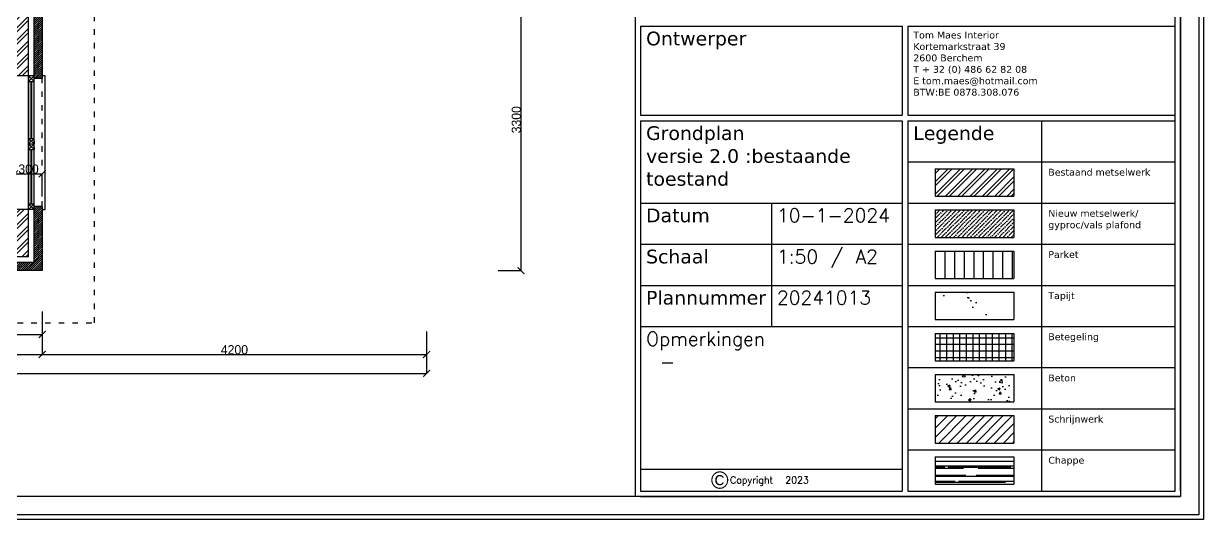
# Model space of a CAD drawing. Header units: millimetres. Extents: x -153917 to -31303, y -39726 to 31262.
# Drawn here: x -102134 to -89242, y 10551 to 15974 of the extents above; entities that cross this region are included whole.
import ezdxf

# ---------------------------------------------------------------- set-up
doc = ezdxf.new("R2010")
doc.units = ezdxf.units.MM
doc.header["$LTSCALE"] = 5
doc.linetypes.add('ACAD_ISO03W100', pattern=[30, 12, -18])
for name, color, linetype in [('Bemating', 1, 'Continuous'), ('invulling muren', 252, 'Continuous'), ('KADER', 7, 'Continuous'), ('Meubel', 8, 'Continuous'), ('muren', 7, 'Continuous'), ('ramen', 8, 'Continuous'), ('Tekst', 7, 'Continuous')]:
    doc.layers.add(name, color=color, linetype=linetype)
doc.layers.add('parket', color=7, linetype='Continuous', true_color=0xe6d6b7)
doc.layers.add('verre', color=4, linetype='Continuous', lineweight=0)
doc.styles.add('Arial', font='txt.shx')
doc.styles.add('Geneva', font='')
doc.styles.get('Geneva').set_extended_font_data('Geneva')
doc.dimstyles.new('ISO-25', dxfattribs={"dimtxt": 100, "dimasz": 25, "dimexe": 1.25, "dimexo": 0.625, "dimtad": 1, "dimtxsty": 'Standard', "dimblk": 'ARCHTICK', "dimcen": 2.5, "dimse1": 1, "dimse2": 1, "dimadec": 0, "dimazin": 0, "dimtfac": 1, "dimtmove": 0, "dimatfit": 3, "dimfxl": 1, "dimarcsym": 0})

# ---------------------------------------------------------------- blocks, each defined once
blk = doc.blocks.new('_ArchTick')
at = {"color": 0, "linetype": 'ByBlock', "const_width": 0.15}
blk.add_lwpolyline([(-0.5, -0.5), (0.5, 0.5)], dxfattribs=at)
blk = doc.blocks.new('*D248')
at = {"layer": 'Bemating', "color": 0, "lineweight": -2, "transparency": 16777216}
for p, q in [((-114930, 12398), (-114930, 12147)), ((-97730, 12398), (-97730, 12147)), ((-114930, 12148), (-97730, 12148))]:
    blk.add_line(p, q, dxfattribs=at)
at = {"layer": 'Defpoints', "color": 0, "transparency": 16777216}
for p in [(-114930, 23638), (-97730, 20358), (-97730, 12148)]:
    blk.add_point(p, dxfattribs=at)
at = {"layer": 'Bemating', "color": 0, "lineweight": -2, "transparency": 16777216, "xscale": 75, "yscale": 75, "zscale": 75, "rotation": 180}
blk.add_blockref('_ArchTick', (-114930, 12148), dxfattribs=at)
at = {"layer": 'Bemating', "color": 0, "lineweight": -2, "transparency": 16777216, "xscale": 75, "yscale": 75, "zscale": 75}
blk.add_blockref('_ArchTick', (-97730, 12148), dxfattribs=at)
at = {"layer": 'Bemating', "color": 0, "transparency": 16777216, "insert": (-106330, 12199), "char_height": 100, "attachment_point": 5, "style": 'Geneva'}
blk.add_mtext('17200', dxfattribs=at)
blk = doc.blocks.new('*D250')
at = {"layer": 'Bemating', "color": 0, "lineweight": -2, "transparency": 16777216}
for p, q in [((-108830, 12605), (-108830, 12354)), ((-101930, 12605), (-101930, 12354)), ((-108830, 12355), (-101930, 12355))]:
    blk.add_line(p, q, dxfattribs=at)
at = {"layer": 'Defpoints', "color": 0, "transparency": 16777216}
for p in [(-108830, 16072), (-101930, 13272), (-101930, 12355)]:
    blk.add_point(p, dxfattribs=at)
at = {"layer": 'Bemating', "color": 0, "lineweight": -2, "transparency": 16777216, "xscale": 75, "yscale": 75, "zscale": 75, "rotation": 180}
blk.add_blockref('_ArchTick', (-108830, 12355), dxfattribs=at)
at = {"layer": 'Bemating', "color": 0, "lineweight": -2, "transparency": 16777216, "xscale": 75, "yscale": 75, "zscale": 75}
blk.add_blockref('_ArchTick', (-101930, 12355), dxfattribs=at)
at = {"layer": 'Bemating', "color": 0, "transparency": 16777216, "insert": (-105380, 12406), "char_height": 100, "attachment_point": 5, "style": 'Geneva'}
blk.add_mtext('6900', dxfattribs=at)
blk = doc.blocks.new('*D251')
at = {"layer": 'Bemating', "color": 0, "lineweight": -2, "transparency": 16777216}
for p, q in [((-101930, 12605), (-101930, 12354)), ((-97730, 12605), (-97730, 12354)), ((-101930, 12355), (-97730, 12355))]:
    blk.add_line(p, q, dxfattribs=at)
at = {"layer": 'Defpoints', "color": 0, "transparency": 16777216}
for p in [(-97730, 17534), (-101930, 13272), (-97730, 12355)]:
    blk.add_point(p, dxfattribs=at)
at = {"layer": 'Bemating', "color": 0, "lineweight": -2, "transparency": 16777216, "xscale": 75, "yscale": 75, "zscale": 75, "rotation": 180}
blk.add_blockref('_ArchTick', (-101930, 12355), dxfattribs=at)
at = {"layer": 'Bemating', "color": 0, "lineweight": -2, "transparency": 16777216, "xscale": 75, "yscale": 75, "zscale": 75}
blk.add_blockref('_ArchTick', (-97730, 12355), dxfattribs=at)
at = {"layer": 'Bemating', "color": 0, "transparency": 16777216, "insert": (-99830, 12406), "char_height": 100, "attachment_point": 5, "style": 'Geneva'}
blk.add_mtext('4200', dxfattribs=at)
blk = doc.blocks.new('*D243')
at = {"layer": 'Bemating', "color": 0, "lineweight": -2, "transparency": 16777216}
for p, q in [((-96949, 16572), (-96698, 16572)), ((-96699, 16572), (-96699, 13272)), ((-96949, 13272), (-96698, 13272))]:
    blk.add_line(p, q, dxfattribs=at)
at = {"layer": 'Defpoints', "color": 0, "transparency": 16777216}
for p in [(-97730, 16572), (-101930, 13272), (-96699, 13272)]:
    blk.add_point(p, dxfattribs=at)
at = {"layer": 'Bemating', "color": 0, "lineweight": -2, "transparency": 16777216, "xscale": 75, "yscale": 75, "zscale": 75}
for p, rotation in [((-96699, 16572), 90), ((-96699, 13272), 270)]:
    blk.add_blockref('_ArchTick', p, dxfattribs=dict(at, rotation=rotation))
at = {"layer": 'Bemating', "color": 0, "transparency": 16777216, "insert": (-96750, 14922), "char_height": 100, "attachment_point": 5, "rotation": 90, "style": 'Geneva'}
blk.add_mtext('3300', dxfattribs=at)
blk = doc.blocks.new('*D278')
at = {"layer": 'Bemating', "color": 0, "lineweight": -2, "transparency": 16777216}
for p, q in [((-103130, 12824), (-103130, 12573)), ((-101930, 12824), (-101930, 12573)), ((-103130, 12574), (-101930, 12574))]:
    blk.add_line(p, q, dxfattribs=at)
at = {"layer": 'Defpoints', "color": 0, "transparency": 16777216}
for p in [(-103130, 13272), (-101930, 13272), (-101930, 12574)]:
    blk.add_point(p, dxfattribs=at)
at = {"layer": 'Bemating', "color": 0, "lineweight": -2, "transparency": 16777216, "xscale": 75, "yscale": 75, "zscale": 75, "rotation": 180}
blk.add_blockref('_ArchTick', (-103130, 12574), dxfattribs=at)
at = {"layer": 'Bemating', "color": 0, "lineweight": -2, "transparency": 16777216, "xscale": 75, "yscale": 75, "zscale": 75}
blk.add_blockref('_ArchTick', (-101930, 12574), dxfattribs=at)
at = {"layer": 'Bemating', "color": 0, "transparency": 16777216, "insert": (-102530, 12625), "char_height": 100, "attachment_point": 5, "style": 'Geneva'}
blk.add_mtext('1200', dxfattribs=at)
blk = doc.blocks.new('*D337')
at = {"layer": 'Bemating', "color": 0, "lineweight": -2, "transparency": 16777216}
for p, q in [((-102230, 14081), (-102230, 14332)), ((-102230, 14331), (-101930, 14331)), ((-101930, 14081), (-101930, 14332))]:
    blk.add_line(p, q, dxfattribs=at)
at = {"layer": 'Defpoints', "color": 0, "transparency": 16777216}
for p in [(-101930, 14331), (-102230, 13572), (-101930, 13272)]:
    blk.add_point(p, dxfattribs=at)
at = {"layer": 'Bemating', "color": 0, "lineweight": -2, "transparency": 16777216, "xscale": 75, "yscale": 75, "zscale": 75, "rotation": 180}
blk.add_blockref('_ArchTick', (-102230, 14331), dxfattribs=at)
at = {"layer": 'Bemating', "color": 0, "lineweight": -2, "transparency": 16777216, "xscale": 75, "yscale": 75, "zscale": 75}
blk.add_blockref('_ArchTick', (-101930, 14331), dxfattribs=at)
at = {"layer": 'Bemating', "color": 0, "transparency": 16777216, "insert": (-102080, 14382), "char_height": 100, "attachment_point": 5, "style": 'Geneva'}
blk.add_mtext('300', dxfattribs=at)

msp = doc.modelspace()

# ---------------------------------------------------------------- hatches: boundary and pattern name
at = {"layer": 'invulling muren'}
h = msp.add_hatch(dxfattribs=at)
h.set_pattern_fill('ANSI31', color=256, scale=5)
h.paths.add_polyline_path([(-103539.643, 27309.317), (-103629.643, 27309.317), (-103629.643, 25071.817), (-104419.643, 25071.817), (-104419.643, 24981.817), (-104389.643, 24981.817), (-103539.643, 24981.817)])
h.paths.add_polyline_path([(-105819.643, 24981.817), (-105819.643, 25071.817), (-105849.643, 25071.817), (-107319.643, 25071.817), (-107319.643, 24981.817), (-107289.643, 24981.817)])
h.paths.add_polyline_path([(-108719.643, 24981.817), (-108719.643, 25071.817), (-108749.643, 25071.817), (-111529.643, 25071.817), (-111529.643, 24981.817)])
h.paths.add_polyline_path([(-114929.643, 25071.817), (-114929.643, 23787.817), (-114929.643, 23637.817), (-114929.643, 22671.817), (-114839.643, 22671.817), (-114839.643, 22701.817), (-114839.643, 23787.817), (-114839.643, 24981.817), (-112929.643, 24981.817), (-112929.643, 25071.817), (-112959.643, 25071.817)])
h.paths.add_polyline_path([(-114839.643, 21671.817), (-114929.643, 21671.817), (-114929.643, 19461.817), (-114839.643, 19461.817), (-114839.643, 19491.817)])
h.paths.add_polyline_path([(-114929.643, 16071.817), (-113829.643, 16071.817), (-113829.643, 16161.817), (-113859.643, 16161.817), (-114839.643, 16161.817), (-114839.643, 18461.817), (-114929.643, 18461.817)])
h.paths.add_polyline_path([(-112429.643, 16161.817), (-112429.643, 16071.817), (-112399.643, 16071.817), (-111729.643, 16071.817), (-111729.643, 16161.817)])
h.paths.add_polyline_path([(-108829.643, 15371.817), (-108739.643, 15371.817), (-108739.643, 15401.817), (-108739.643, 16161.817), (-110329.643, 16161.817), (-110329.643, 16071.817), (-108829.643, 16071.817)])
h.paths.add_polyline_path([(-108739.643, 13361.817), (-108739.643, 13971.817), (-108829.643, 13971.817), (-108829.643, 13941.817), (-108829.643, 13271.817), (-108029.643, 13271.817), (-108029.643, 13361.817), (-108059.643, 13361.817)])
h.paths.add_polyline_path([(-104529.643, 13271.817), (-104529.643, 13361.817), (-104559.643, 13361.817), (-106629.643, 13361.817), (-106629.643, 13271.817), (-106599.643, 13271.817)])
h.paths.add_polyline_path([(-101929.643, 13271.817), (-101929.643, 13971.817), (-102019.643, 13971.817), (-102019.643, 13941.817), (-102019.643, 13361.817), (-103129.643, 13361.817), (-103129.643, 13271.817)])
h.paths.add_polyline_path([(-101929.643, 16661.817), (-102019.643, 16661.817), (-102019.643, 15371.817), (-101929.643, 15371.817), (-101929.643, 15401.817)])
h.paths.add_polyline_path([(-97729.643, 27309.317), (-97819.643, 27309.317), (-97819.643, 22371.817), (-97729.643, 22371.817), (-97729.643, 23787.817)])
h.paths.add_polyline_path([(-97819.643, 17534.317), (-97729.643, 17534.317), (-97729.643, 17671.817), (-97729.643, 20207.817), (-97729.643, 21371.817), (-97819.643, 21371.817), (-97819.643, 21341.817)])
h = msp.add_hatch(dxfattribs=at)
h.set_pattern_fill('ANSI32', color=256, scale=10)
h.paths.add_polyline_path([(-98029.643, 24921.817), (-103329.643, 24921.817), (-103329.643, 27309.317), (-103479.643, 27309.317), (-103479.643, 24921.817), (-104389.643, 24921.817), (-104389.643, 24771.817), (-104359.643, 24771.817), (-103329.643, 24771.817), (-102229.643, 24771.817), (-102229.643, 22421.817), (-101929.643, 22421.817), (-101929.643, 24771.817), (-98029.643, 24771.817), (-98029.643, 23787.817), (-98029.643, 22401.817), (-97879.643, 22401.817), (-97879.643, 27309.317), (-98029.643, 27309.317)])
h.paths.add_polyline_path([(-102229.643, 18751.817), (-103159.643, 18751.817), (-103159.643, 18741.817), (-103159.643, 18651.817), (-102229.643, 18651.817), (-102229.643, 18462.817), (-102229.643, 18351.817), (-102229.643, 17459.817), (-102229.643, 15401.817), (-102079.643, 15401.817), (-102079.643, 16721.817), (-102019.643, 16721.817), (-101929.643, 16721.817), (-101929.643, 17459.817), (-101929.643, 20357.817), (-101929.643, 20511.817), (-98029.643, 20511.817), (-98029.643, 20207.817), (-98029.643, 17534.317), (-97879.643, 17534.317), (-97879.643, 21341.817), (-98029.643, 21341.817), (-98029.643, 21311.817), (-98029.643, 20611.817), (-101929.643, 20611.817), (-101929.643, 21321.817), (-102229.643, 21321.817)])
h.paths.add_polyline_path([(-108529.643, 13571.817), (-108529.643, 13941.817), (-108679.643, 13941.817), (-108679.643, 13421.817), (-108059.643, 13421.817), (-108059.643, 13571.817), (-108089.643, 13571.817)])
h.paths.add_polyline_path([(-105079.643, 13571.817), (-105079.643, 18651.817), (-104009.643, 18651.817), (-104009.643, 18661.817), (-104009.643, 18751.817), (-105079.643, 18751.817), (-105079.643, 20296.817), (-105089.643, 20296.817), (-105179.643, 20296.817), (-105179.643, 20071.817), (-105279.643, 20071.817), (-105279.643, 20061.817), (-105279.643, 19921.817), (-105229.643, 19921.817), (-105229.643, 13571.817), (-106599.643, 13571.817), (-106599.643, 13421.817), (-104559.643, 13421.817), (-104559.643, 13571.817), (-104589.643, 13571.817)])
h.paths.add_polyline_path([(-102229.643, 13571.817), (-103099.643, 13571.817), (-103099.643, 13421.817), (-102079.643, 13421.817), (-102079.643, 13941.817), (-102229.643, 13941.817), (-102229.643, 13911.817)])
h = msp.add_hatch(dxfattribs=at)
h.set_pattern_fill('ANSI32', color=256, scale=10)
h.paths.add_polyline_path([(-91311.952, 14085.554), (-91311.952, 14385.554), (-92171.952, 14385.554), (-92171.952, 14085.554)])
h = msp.add_hatch(dxfattribs=at)
h.set_pattern_fill('ANSI36', color=1, scale=10)
h.paths.add_polyline_path([(-91311.952, 13935.554), (-92171.952, 13935.554), (-92171.952, 13635.554), (-91311.952, 13635.554)])
at = {"layer": 'Tekst'}
h = msp.add_hatch(dxfattribs=at)
h.set_pattern_fill('AR-SAND', color=256, scale=7.5, style=0)
h.set_pattern_definition([(37.5, (-164337.9, -17229.84), (-12.0002, 367.0599), [0, -289.56, 0, -323.85, 0, -309.5625]), (7.5, (-164337.9, -17229.84), (337.1425, 537.6188), [0, -156.21, 0, -260.985, 0, -100.0125]), (327.5, (-164572.22, -17229.84), (593.2443, 1.0779), [0, -95.25, 0, -342.9, 0, -447.675]), (317.5, (-164572.2, -17229.84), (572.6673, 167.197), [0, -47.625, 0, -224.79, 0, -257.175])])
h.paths.add_polyline_path([(-91311.952, 13035.554), (-92171.952, 13035.554), (-92171.952, 12735.554), (-91311.952, 12735.554)])
h = msp.add_hatch(dxfattribs=at)
h.set_pattern_fill('NET', color=256, scale=22.5, style=0)
h.set_pattern_definition([(0, (-182628.085, -2464.635), (0, 71.4375), []), (90, (-182628.085, -2464.635), (-71.4375, 4e-15), [])])
h.paths.add_polyline_path([(-91311.952, 12285.554), (-91311.952, 12585.554), (-92171.952, 12585.554), (-92171.952, 12285.554)])
h = msp.add_hatch(dxfattribs=at)
h.set_pattern_fill('AR-CONC', color=256, scale=1.5, style=0)
h.set_pattern_definition([(50, (-164337.9, -17229.84), (273.277, -23.9086), [28.575, -314.325]), (355, (-164337.9, -17229.84), (-52.8642, 286.585), [22.86, -251.46]), (100.451, (-164315.14, -17231.84), (220.41375, 262.675), [24.285, -267.135]), (46.1842, (-164337.9, -17153.64), (406.6186, -63.0635), [42.8625, -471.4875]), (96.6356, (-164304.02, -17158.9), (356.1064, 371.1383), [36.4275, -400.7025]), (351.184, (-164337.9, -17153.64), (356.107, 371.1377), [34.29, -377.19]), (21, (-164299.8, -17172.7), (227.4223, -153.3983), [28.575, -314.325]), (326, (-164299.8, -17172.7), (92.703, 276.2819), [22.86, -251.46]), (71.4514, (-164280.86, -17185.48), (320.1247, 122.8843), [24.285, -267.135]), (37.5, (-164337.91, -17229.84), (4.6329, 126.83256), [0, -248.412, 0, -255.27, 0, -252.4125]), (7.5, (-164337.91, -17229.84), (100.2295, 150.27086), [0, -145.542, 0, -242.697, 0, -96.2025]), (327.5, (-164422.87, -17229.84), (203.38589, -8.59312), [0, -95.25, 0, -297.18, 0, -394.335]), (317.5, (-164460.97, -17229.84), (222.19377, 38.13974), [0, -123.825, 0, -197.358, 0, -280.035])])
h.paths.add_polyline_path([(-91311.952, 12135.554), (-92171.952, 12135.554), (-92171.952, 11835.554), (-91311.952, 11835.554)])
h = msp.add_hatch(dxfattribs=at)
h.set_pattern_fill('ANSI31', color=256, scale=22.5, style=0)
h.set_pattern_definition([(45, (-164337.91, -17679.844), (-50.51394, 50.51394), [])])
h.paths.add_polyline_path([(-92171.952, 11685.554), (-92171.952, 11385.554), (-91311.952, 11385.554), (-91311.952, 11685.554)])
h = msp.add_hatch(dxfattribs=at)
h.set_pattern_fill('AR-RROOF', color=256, scale=4.5, style=0)
h.set_pattern_definition([(0, (-182628.09, -2464.63), (251.46, 114.3), [1714.5, -228.6, 571.5, -114.3]), (0, (-182476.07, -2407.48), (-114.3, 152.019), [342.9, -37.719, 685.8, -85.725]), (0, (-182570.935, -2367.48), (594.36, 76.581), [914.4, -160.02, 457.2, -114.3])])
h.paths.add_polyline_path([(-92171.952, 11235.554), (-92171.952, 10935.554), (-91311.952, 10935.554), (-91311.952, 11235.554)])

# ---------------------------------------------------------------- linework, layer by layer
at = {"layer": 'KADER', "linetype": 'Continuous'}
for p, q in [((-89291.952, 31211.669), (-89291.952, 10600.554)), ((-89241.952, 31261.669), (-89241.952, 10550.554)), ((-89491.952, 31011.669), (-89491.952, 10800.554)), ((-89491.952, 10800.554), (-117056.059, 10800.554)), ((-89291.952, 10600.554), (-117256.059, 10600.554)), ((-89241.952, 10550.554), (-117306.059, 10550.554))]:
    msp.add_line(p, q, dxfattribs=at)
at = {"layer": 'Meubel', "linetype": 'ACAD_ISO03W100'}
for p, q in [((-101359.643, 12701.817), (-101359.643, 17521.817)), ((-109399.643, 12701.817), (-101359.643, 12701.817))]:
    msp.add_line(p, q, dxfattribs=at)
at = {"layer": 'muren'}
for p, q in [((-101929.643, 17459.817), (-101929.643, 15371.817)), ((-102079.643, 13421.817), (-102079.643, 16721.817)), ((-102019.643, 13361.817), (-102019.643, 16661.817)), ((-102019.643, 15401.817), (-102229.643, 15401.817)), ((-102019.643, 15371.817), (-102019.643, 15401.817)), ((-101929.643, 15371.817), (-102019.643, 15371.817)), ((-101929.643, 15371.817), (-102019.643, 15371.817)), ((-101929.643, 15401.817), (-101929.643, 15371.817)), ((-102019.643, 14686.817), (-102019.643, 14656.817)), ((-102019.643, 14626.817), (-102019.643, 14596.817)), ((-102019.643, 13941.817), (-102229.643, 13941.817)), ((-101929.643, 13971.817), (-102019.643, 13971.817)), ((-102019.643, 13971.817), (-102019.643, 13941.817)), ((-101929.643, 13971.817), (-101929.643, 13271.817)), ((-102079.643, 13421.817), (-108679.643, 13421.817)), ((-102019.643, 13361.817), (-108739.643, 13361.817)), ((-101929.643, 13271.817), (-103129.643, 13271.817))]:
    msp.add_line(p, q, dxfattribs=at)
at = {"layer": 'muren', "linetype": 'ACAD_ISO03W100'}
msp.add_line((-101929.643, 13971.817), (-101929.643, 15371.817), dxfattribs=at)
at = {"layer": 'muren', "linetype": 'Continuous'}
msp.add_lwpolyline([(-89551.952, 10860.554), (-89551.952, 21081.717)], dxfattribs=at)
at = {"layer": 'parket'}
for p, q in [((-92066.952, 13485.554), (-92066.952, 13185.554)), ((-91961.952, 13485.554), (-91961.952, 13185.554)), ((-91856.952, 13485.554), (-91856.952, 13185.554)), ((-91751.952, 13485.554), (-91751.952, 13185.554)), ((-91646.952, 13485.554), (-91646.952, 13185.554)), ((-91541.952, 13485.554), (-91541.952, 13185.554)), ((-91436.952, 13485.554), (-91436.952, 13185.554)), ((-91331.952, 13485.554), (-91331.952, 13185.554))]:
    msp.add_line(p, q, dxfattribs=at)
at = {"layer": 'ramen'}
for p, q in [((-102019.643, 15401.817), (-102079.643, 15401.817)), ((-102079.643, 15401.817), (-102079.643, 15341.817)), ((-102019.643, 15341.817), (-102079.643, 15401.817)), ((-102079.643, 15341.817), (-102019.643, 15401.817)), ((-102079.643, 15341.817), (-102079.643, 13971.817)), ((-102079.643, 15341.817), (-102019.643, 15341.817)), ((-102019.643, 13941.817), (-102019.643, 15371.817)), ((-101899.633, 15401.817), (-101929.643, 15401.817)), ((-101899.633, 13941.817), (-101899.633, 15401.817)), ((-101899.633, 15371.817), (-101899.633, 15401.817)), ((-102079.643, 14656.817), (-102079.643, 14716.817)), ((-102079.643, 14716.817), (-102019.643, 14716.817)), ((-102019.643, 14716.817), (-102079.643, 14656.817)), ((-102019.643, 14656.817), (-102079.643, 14716.817)), ((-102079.643, 14596.817), (-102079.643, 14656.817)), ((-102079.643, 14656.817), (-102019.643, 14656.817)), ((-102019.643, 14656.817), (-102079.643, 14596.817)), ((-102019.643, 14596.817), (-102079.643, 14656.817)), ((-102079.643, 14596.817), (-102019.643, 14596.817)), ((-102079.643, 13941.817), (-102079.643, 14001.817)), ((-102079.643, 14001.817), (-102019.643, 14001.817)), ((-102019.643, 14001.817), (-102079.643, 13941.817)), ((-102019.643, 13941.817), (-102079.643, 14001.817)), ((-101929.643, 13971.817), (-101929.633, 13941.817)), ((-101929.633, 13941.817), (-101899.633, 13941.817))]:
    msp.add_line(p, q, dxfattribs=at)
at = {"layer": 'Tekst'}
for p, q in [((-95451.952, 31011.669), (-95451.952, 10800.554)), ((-89491.952, 10860.554), (-89491.952, 21081.717)), ((-95391.952, 15945.554), (-92531.952, 15945.554)), ((-95391.952, 15945.554), (-95391.952, 14970.554)), ((-92531.952, 15945.554), (-92531.952, 14970.554)), ((-92471.952, 15945.554), (-92471.952, 14970.554)), ((-92471.952, 15945.554), (-89551.952, 15945.554)), ((-89551.952, 14970.554), (-89551.952, 15945.554)), ((-95391.952, 14970.554), (-92531.952, 14970.554)), ((-95391.952, 14970.554), (-92531.952, 14970.554)), ((-92471.952, 14970.554), (-89551.952, 14970.554)), ((-92471.952, 14970.554), (-89551.952, 14970.554)), ((-95391.952, 14910.554), (-92531.952, 14910.554)), ((-95391.952, 14910.554), (-95391.952, 10860.554)), ((-92531.952, 14910.554), (-92531.952, 10860.554)), ((-92471.952, 14910.554), (-92471.952, 10860.554)), ((-92471.952, 14910.554), (-89551.952, 14910.554)), ((-91011.952, 14910.554), (-91011.952, 10860.554)), ((-89551.952, 10860.554), (-89551.952, 14910.554)), ((-92471.952, 14460.554), (-89551.952, 14460.554)), ((-92171.952, 14385.554), (-91311.952, 14385.554)), ((-92171.952, 14385.554), (-92171.952, 14085.554)), ((-91311.952, 14385.554), (-91311.952, 14085.554)), ((-92171.952, 14085.554), (-91311.952, 14085.554)), ((-95391.952, 14010.554), (-92531.952, 14010.554)), ((-93961.952, 14010.554), (-93961.952, 12660.554)), ((-92471.952, 14010.554), (-89551.952, 14010.554)), ((-92171.952, 13935.554), (-92171.952, 13635.554)), ((-92171.952, 13935.554), (-91311.952, 13935.554)), ((-91311.952, 13935.554), (-91311.952, 13635.554)), ((-95391.952, 13560.554), (-92531.952, 13560.554)), ((-92471.952, 13560.554), (-89551.952, 13560.554)), ((-92171.952, 13635.554), (-91311.952, 13635.554)), ((-92171.952, 13485.554), (-92171.952, 13185.554)), ((-92171.952, 13485.554), (-91311.952, 13485.554)), ((-91311.952, 13485.554), (-91311.952, 13185.554)), ((-92171.952, 13185.554), (-91311.952, 13185.554)), ((-95391.952, 13110.554), (-92531.952, 13110.554)), ((-92471.952, 13110.554), (-89551.952, 13110.554)), ((-92171.952, 13035.554), (-92171.952, 12735.554)), ((-92171.952, 13035.554), (-91311.952, 13035.554)), ((-91311.952, 13035.554), (-91311.952, 12735.554)), ((-95391.952, 12660.554), (-92531.952, 12660.554)), ((-92471.952, 12660.554), (-89551.952, 12660.554)), ((-92171.952, 12735.554), (-91311.952, 12735.554)), ((-92171.952, 12585.554), (-92171.952, 12285.554)), ((-92171.952, 12585.554), (-91311.952, 12585.554)), ((-91311.952, 12585.554), (-91311.952, 12285.554)), ((-92171.952, 12285.554), (-91311.952, 12285.554)), ((-92471.952, 12210.554), (-89551.952, 12210.554)), ((-92171.952, 12135.554), (-92171.952, 11835.554)), ((-92171.952, 12135.554), (-91311.952, 12135.554)), ((-91311.952, 12135.554), (-91311.952, 11835.554)), ((-92471.952, 11760.554), (-89551.952, 11760.554)), ((-92171.952, 11835.554), (-91311.952, 11835.554)), ((-92171.952, 11685.554), (-92171.952, 11385.554)), ((-92171.952, 11685.554), (-91311.952, 11685.554)), ((-91311.952, 11685.554), (-91311.952, 11385.554)), ((-92171.952, 11385.554), (-91311.952, 11385.554)), ((-92471.952, 11310.554), (-89551.952, 11310.554)), ((-92171.952, 11235.554), (-92171.952, 10935.554)), ((-92171.952, 11235.554), (-91311.952, 11235.554)), ((-91311.952, 11235.554), (-91311.952, 10935.554)), ((-95391.952, 11100.554), (-92531.952, 11100.554)), ((-95391.952, 10860.554), (-92531.952, 10860.554)), ((-92471.952, 10860.554), (-89551.952, 10860.554)), ((-92171.952, 10935.554), (-91311.952, 10935.554)), ((-95391.952, 10800.554), (-95451.952, 10800.554)), ((-95391.952, 10800.554), (-89551.952, 10800.554)), ((-89551.952, 10800.554), (-89491.952, 10800.554))]:
    msp.add_line(p, q, dxfattribs=at)
at = {"layer": 'verre'}
for p, q in [((-102054.643, 14716.817), (-102054.643, 15341.817)), ((-102049.643, 14716.817), (-102049.643, 15341.817)), ((-102044.643, 14716.817), (-102044.643, 15341.817)), ((-102054.643, 14001.817), (-102054.643, 14596.817)), ((-102049.643, 14001.817), (-102049.643, 14596.817)), ((-102044.643, 14001.817), (-102044.643, 14596.817))]:
    msp.add_line(p, q, dxfattribs=at)

# ---------------------------------------------------------------- texts
at = {"layer": 'Tekst', "attachment_point": 1}
for s, insert, char_height, width in [('{\\fVerdana|b0|i0|c0|p34;Ontwerper}', (-95331.952, 15885.554), 150, 2800), ('{\\fVerdana|b0|i0|c0|p34;Tom Maes Interior\\PKortemarkstraat 39\\P2600 Berchem\\PT + 32 (0) 486 62 82 08\\PE tom.maes@hotmail.com\\PBTW:BE 0878.308.076}', (-92411.952, 15885.554), 75, 2860), ('{\\fVerdana|b0|i0|c0|p34;Legende}', (-92411.952, 14850.554), 150, 2860), ('{\\fVerdana|b0|i0|c0|p34;Bestaand metselwerk}', (-90936.952, 14385.554), 75, 1385), ('{\\fVerdana|b0|i0|c0|p34;Datum}', (-95331.952, 13950.554), 150, 1370), ('{\\fVerdana|b0|i0|c0|p34;Nieuw metselwerk/\\Pgyproc/vals plafond}', (-90936.952, 13935.554), 75, 1385), ('{\\fVerdana|b0|i0|c0|p34;Schaal}', (-95331.952, 13500.554), 150, 1370), ('{\\fVerdana|b0|i0|c0|p34;Parket}', (-90936.952, 13485.554), 75, 1385), ('{\\fVerdana|b0|i0|c0|p34;Plannummer}', (-95331.952, 13050.554), 150, 1370), ('{\\fVerdana|b0|i0|c0|p34;Tapijt}', (-90936.952, 13035.554), 75, 1385), ('{\\fVerdana|b0|i0|c0|p34;Betegeling}', (-90936.952, 12585.554), 75, 1385), ('{\\fVerdana|b0|i0|c0|p34;Beton}', (-90936.952, 12135.554), 75, 1385), ('{\\fVerdana|b0|i0|c0|p34;Schrijnwerk}', (-90936.952, 11685.554), 75, 1385), ('{\\fVerdana|b0|i0|c0|p34;Chappe}', (-90936.952, 11235.554), 75, 1385), ('{\\fArial|b0|i0|c0|p32;\\H1.25x;©}', (-94623.213, 11074.291), 150, 779.74152)]:
    msp.add_mtext(s, dxfattribs=dict(at, insert=insert, char_height=char_height, width=width))
at = {"layer": 'Tekst', "attachment_point": 1, "style": 'Arial'}
for s, insert, char_height, width in [('{\\fVerdana|b0|i0|c0|p34;\\C4;Grondplan \\Pversie 2.0 :bestaande toestand}', (-95331.952, 14850.554), 150, 2800), ('10-1-2024', (-93901.952, 13950.554), 150, 1370), ('1:50 / A2', (-93901.952, 13500.554), 150, 1370), ('20241013', (-93901.952, 13050.554), 150, 1370), ('\\A1;Opmerkingen\\P\\pxi-3,l4,t4;-^I', (-95331.952, 12600.554), 150, 2860), ('Copyright  2023', (-94413.848, 11018.381), 75, 1188.18549)]:
    msp.add_mtext(s, dxfattribs=dict(at, insert=insert, char_height=char_height, width=width))

# ---------------------------------------------------------------- dimensions: what is measured, and where the dimension line sits
at = {"layer": 'Bemating'}
for base, p1, p2, override, picture, middle in [((-97729.643, 12148.238), (-114929.643, 23637.817), (-97729.643, 20357.817), {"dimasz": 75, "dimtxsty": 'Geneva', "dimse1": 0, "dimse2": 0, "dimfxl": 250, "dimfxlon": 1}, '*D248', (-106329.643, 12198.863)), ((-97729.643, 12355.472), (-101929.643, 13271.817), (-97729.643, 17534.317), {"dimasz": 75, "dimtxsty": 'Geneva', "dimse1": 0, "dimse2": 0, "dimtmove": 1, "dimfxl": 250, "dimfxlon": 1}, '*D251', (-99829.643, 12406.097)), ((-101929.643, 12355.472), (-108829.643, 16071.817), (-101929.643, 13271.817), {"dimasz": 75, "dimtxsty": 'Geneva', "dimse1": 0, "dimse2": 0, "dimtmove": 1, "dimfxl": 250, "dimfxlon": 1}, '*D250', (-105379.643, 12406.097)), ((-101929.643, 14330.969), (-102229.643, 13571.817), (-101929.643, 13271.817), {"dimasz": 75, "dimtxsty": 'Geneva', "dimse1": 0, "dimse2": 0, "dimtmove": 1, "dimfxl": 250, "dimfxlon": 1}, '*D337', (-102079.643, 14381.594)), ((-101929.643, 12573.944), (-103129.643, 13271.817), (-101929.643, 13271.817), {"dimasz": 75, "dimtxsty": 'Geneva', "dimse1": 0, "dimse2": 0, "dimtmove": 1, "dimfxl": 250, "dimfxlon": 1}, '*D278', (-102529.643, 12624.569))]:
    dim = msp.add_linear_dim(base=base, p1=p1, p2=p2, dimstyle='ISO-25', override=override, dxfattribs=at)
    dim.commit()
    dim.dimension.update_dxf_attribs({"geometry": picture, "text_midpoint": middle})
dim = msp.add_linear_dim(base=(-96698.885, 13271.817), p1=(-97729.643, 16571.817), p2=(-101929.643, 13271.817), angle=90, dimstyle='ISO-25', override={"dimasz": 75, "dimtxsty": 'Geneva', "dimse1": 0, "dimse2": 0, "dimtmove": 1, "dimfxl": 250, "dimfxlon": 1}, dxfattribs=at)
dim.commit()
dim.dimension.update_dxf_attribs({"geometry": '*D243', "text_midpoint": (-96749.51, 14921.817)})

doc.saveas('drawing.dxf')
